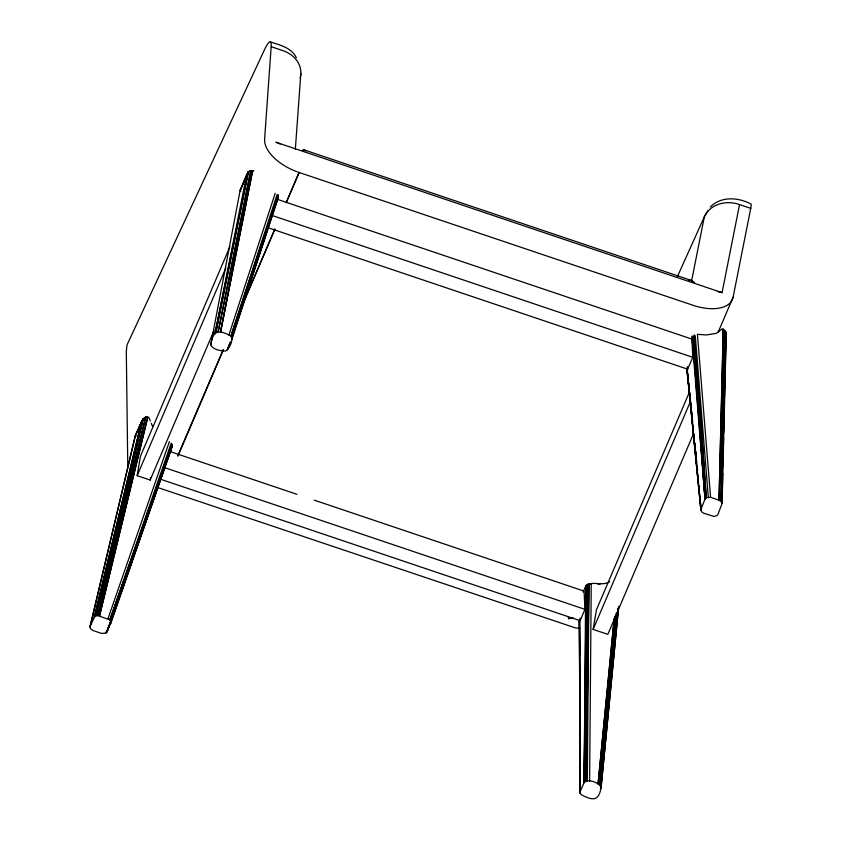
<?xml version="1.0" encoding="UTF-8"?>
<svg xmlns="http://www.w3.org/2000/svg" width="841" height="841" viewBox="0 0 841 841"><rect width="100%" height="100%" fill="white"/><g stroke="black" fill="none" stroke-linecap="round" stroke-linejoin="round"><path stroke-width="1.26" d="M618.724 606.329L601.157 787.102C598.887 801.715 592.495 800.621 581.205 794.682L580.122 793.084L580.206 791.423L584.096 782.635L585.693 586.145C591.738 580.101 602.619 586.797 609.704 581.541M587.333 780.816L588.931 583.948L585.304 781.363L586.913 584.779L584.096 782.635C588.143 778.209 598.634 782.635 601.157 787.102M589.615 781.131L591.234 583.822L587.859 584.285L585.304 781.363M584.096 782.635L586.177 585.41M584.569 781.92L586.913 584.779M586.251 780.984L588.931 583.948M723.186 329.22L719.023 500.164L721.62 502.109L722.114 503.454L717.92 514.398L717.089 515.512L714.072 516.469L703.917 513.325L701.983 512.18L700.816 509.583L705.021 499.091L706.261 497.683L710.592 497.325L719.023 500.164L723.344 329.283L722.188 328.884L716.385 333.33L706.261 334.97L697.42 334.319L710.592 497.325M724.7 330.135L720.537 500.952L723.344 329.283L725.772 331.711L726.235 333.698L722.114 503.454M721.62 502.109L725.772 331.711M721.988 502.172L722.682 473.346M722.85 466.797L723.544 437.982M723.67 432.737L724.374 403.922M724.532 397.373L725.205 369.861M725.363 363.312L726.235 333.698L725.268 335.99M300.09 78.087A27.753 23.117 4.1 0 0 282.366 50.449L271.17 46.675L264.61 139.217A39.643 21.088 23.1 0 0 299.102 172.479L693.089 305.304A39.643 21.088 23.1 0 0 733.11 297.167L750.74 208.358A27.764 2.618 -70.3 0 0 751.045 204.016C738.156 197.278 721.273 195.995 710.309 206.97M295.328 149.299L300.847 73.419M253.74 170.954L250.408 170.555L248.232 171.879L240.19 190.14L240.726 191.527M614.792 616.285L599.57 784.748L616.243 613.078M614.109 618.692L598.056 783.98L614.245 618.734M600.663 785.841L617.914 608.295M600.989 788.343L618.45 608.548M110.917 623.107L110.991 621.446L109.919 619.859L172.205 444.963L172.289 445.867L110.917 623.107L105.808 633.168L101.488 633.399L93.057 630.561L90.45 628.69L90.124 626.198L135.317 435.501L143.212 418.524L146.092 416.968L148.836 417.472L150.287 420.963M210.755 344.799C213.172 329.935 218.639 329.315 230.876 336.085C233.998 339.775 229.215 348.952 225.661 351.012C220.626 350.876 213.057 349.888 210.755 344.799L240.19 190.14M214.098 330.355L150.171 480.053L137.167 475.68L140.447 456.19L229.94 246.644M150.171 480.053L150.581 477.625M693.415 433.945L607.833 634.356L593.126 629.394L596.406 609.914L689.494 391.938M252.742 170.618L220.5 332.1L251.501 170.408L218.208 331.806L250.408 170.555M220.5 332.1L252.573 170.565M691.565 281.073L704.316 216.883L707.765 210.996M717.394 291.459A27.764 23.254 7.6 0 1 722.062 292.657L739.544 204.584L750.74 208.358M216.179 332.458L248.232 171.879L240.137 190.77L246.812 174.234L214.939 333.866L248.2 171.932L245.393 179.28M215.433 333.089L248.232 171.879L245.583 178.818M278.308 197.33L278.424 195.469L230.876 336.085L277.025 194.807M89.955 627.428L135.348 435.859L141.761 420.921L94.823 616.4L90.124 626.198M140.331 425.672L143.212 418.524L96.168 615.759L97.819 615.58L145.367 417.125L96.168 615.759L94.823 616.4L143.212 418.524L135.348 435.859L136.021 436.395M94.013 617.41L141.761 420.921M171.837 444.027L109.919 619.859L97.819 615.58L146.092 416.968M147.848 417.136L99.543 615.906L147.669 417.083L97.819 615.58M227.837 349.173L230.234 341.74M227.343 349.951L228.941 344.968M228.931 334.939L275.186 193.335M278.424 195.469L231.937 337.777L278.508 196.426M231.843 339.564L277.898 198.571M105.808 633.168L106.628 630.697M161.724 474.45L170.071 451.543L296.894 494.298M230.876 336.085L278.056 194.492M269.719 221.477L277.604 199.412L691.975 339.112L692.784 357.32L687.633 369.167L268.468 227.858M113.419 613.31L107.028 631.896L113.335 613.299M106.544 632.611L108.647 626.429M107.028 631.896L113.367 613.383M118.865 597.341L120.126 593.63M107.974 618.755L169.409 441.609M109.919 619.859L171.217 443.123M172.1 446.697L110.991 621.446L172.205 444.963L110.592 620.616M110.991 621.446L172.289 445.867M725.331 336.095L726.235 333.698M725.152 335.464L726.098 333.099M159.748 478.971L580.153 620.711L584.905 609.336L584.096 591.128L314.303 500.164M718.203 332.121L733.11 297.167M137.167 475.68L225.851 268.016M178.082 455.875L223.401 349.751M241.935 306.334L274.891 229.162M593.126 629.394L690.566 401.22M177.661 455.927L223.138 349.782M241.735 306.366L274.807 229.173M583.086 592.043L585.693 586.145L587.554 585.399M677.32 276.773L704.316 216.883A27.753 23.359 11.2 0 1 739.544 204.584M591.234 583.822L588.479 585.021L587.859 584.285M573.057 617.672L568.663 618.85L568.274 617.504M302.14 150.35L304 149.856L691.996 280.663L694.603 282.671M597.93 584.18L600.295 583.969M579.891 628.511L575.139 627.807L158.129 487.654M688.653 279.969L691.996 280.663M270.634 42.05C280.148 45.078 291.701 47.832 296.379 57.777M722.062 292.647L275.859 142.213A27.764 23.254 7.6 0 1 280.242 144.074M272.211 215.527L692.784 357.32M164.689 467.67L584.905 609.336M304 149.856L305.767 150.833M151.243 423.275L152.694 426.765M689.178 390.245L686.866 368.2L698.419 482.755M689.452 392.842L689.998 398.035M690.261 400.631L690.945 407.107M691.218 409.704L691.765 414.897M692.038 417.493L692.585 422.676M692.995 426.566L693.394 430.466M693.804 434.355L694.214 438.245M694.761 443.428L695.034 446.024M695.581 451.218L695.991 455.107M696.401 458.997L696.8 462.886M697.347 468.08L697.62 470.676M698.167 475.859L698.44 478.455M687.223 369.041L687.496 371.638M687.896 375.549L688.295 379.449M688.705 383.349L689.242 388.563M689.641 392.463L690.04 396.363M690.45 400.274L690.85 404.174M691.386 409.378L691.786 413.278M692.185 417.189L692.595 421.089M693.131 426.292L693.394 428.899M693.93 434.103L694.203 436.71M694.876 443.218L695.139 445.814M695.675 451.018L695.949 453.625M698.682 485.352L699.334 491.859M699.596 494.466L700.133 499.67M700.395 502.266L700.921 507.48M701.016 508.71L687.15 369.167L700.921 510.498L686.792 368.284M708.301 497.042L695.265 335.706L706.261 497.683L693.236 336.589M705.021 499.091L691.901 336.768L692.395 335.969L705.021 499.091L693.226 336.6L705.515 498.314M694.077 334.75L706.261 497.683M687.518 366.571L687.633 369.167M580.048 618.114L580.153 620.711M127.769 465.409L126.308 351.391L126.98 345.01L264.284 50.155A27.764 4.247 -72.5 0 1 271.17 46.686M579.533 620.237L579.87 655.654M579.502 619.985L580.122 793.084L579.901 743.455M579.428 620.206L579.87 728.916M579.922 743.318L580.122 793.084M579.333 620.69L579.87 736.926M579.491 619.891L580.017 792.233M299.102 172.479L286.224 202.628L299.102 172.479"/></g></svg>
